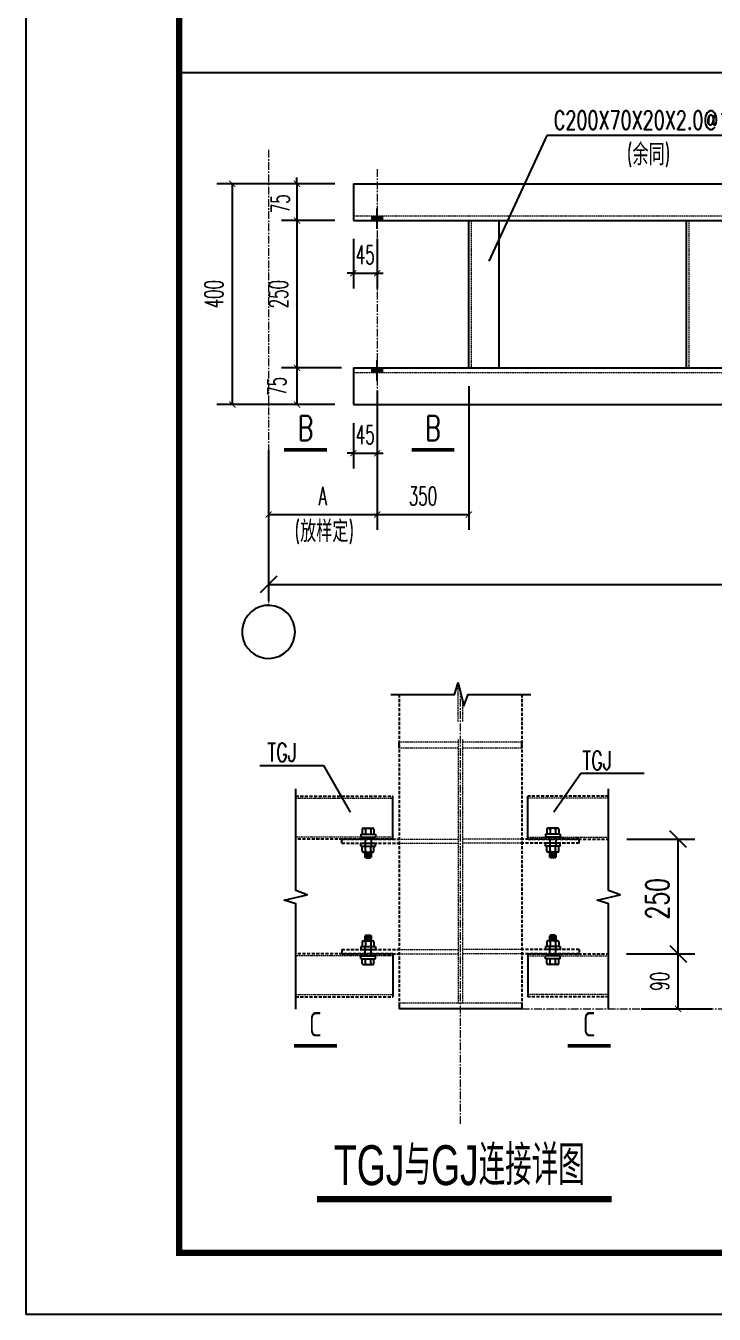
# Model space of a CAD drawing. Extents: x -307088 to 5640332, y -3541089 to -2181377.
# Drawn here: x 5555876 to 5567098, y -3216089 to -3195089 of the extents above; entities that cross this region are included whole.
import ezdxf
from ezdxf.enums import TextEntityAlignment as Align

# ---------------------------------------------------------------- set-up
doc = ezdxf.new("R2010")
doc.units = 0
doc.header["$LTSCALE"] = 100
doc.header["$MEASUREMENT"] = 0
for name, pattern in [('ACAD_ISO02W100', [15, 12, -3]), ('CENTER', [2, 1.25, -0.25, 0.25, -0.25]), ('DASH', [0.35, 0.25, -0.1]), ('DASHED', [0.75, 0.5, -0.25])]:
    doc.linetypes.add(name, pattern=pattern)
doc.layers.get('0').update_dxf_attribs({"linetype": 'CONTINUOUS'})
doc.layers.get('DEFPOINTS').update_dxf_attribs({"linetype": 'CONTINUOUS'})
for name, color, linetype in [('AXIS', 3, 'CONTINUOUS'), ('BEAM', 4, 'DASHED'), ('PUB_DIM', 3, 'CONTINUOUS'), ('PUB_TITLE', 4, 'CONTINUOUS'), ('中粗', 3, 'CONTINUOUS'), ('尺寸标注', 253, 'CONTINUOUS'), ('构件实线', 3, 'CONTINUOUS'), ('粗实线', 2, 'CONTINUOUS'), ('细线', 140, 'CONTINUOUS'), ('螺栓', 15, 'CONTINUOUS')]:
    doc.layers.add(name, color=color, linetype=linetype)
for name, color, linetype, lineweight in [('文字', 3, 'CONTINUOUS', 20), ('虚线', 8, 'ACAD_ISO02W100', 9), ('轴线', 1, 'CENTER', 13)]:
    doc.layers.add(name, color=color, linetype=linetype, lineweight=lineweight)
doc.styles.add('_HZTXT', font='tssdeng.shx', dxfattribs={"width": 0.8, "bigfont": 'HZTXT.shx'})
doc.styles.add('DIM_FONT', font='SIMPLEX.shx', dxfattribs={"width": 0.6, "bigfont": 'hztxt.shx'})
doc.styles.add('HZTXT', font='pdatxt.shx', dxfattribs={"width": 0.75, "bigfont": 'tssdchn.shx'})
doc.styles.add('汉字', font='romans.shx', dxfattribs={"width": 0.7, "bigfont": 'ctxt.shx'})
doc.dimstyles.new('DIMN180', dxfattribs={"dimscale": 1.8, "dimtxt": 300, "dimasz": 100, "dimexe": 250, "dimexo": 300, "dimgap": 150, "dimtad": 1, "dimdec": 0, "dimzin": 0, "dimdsep": 46, "dimtxsty": 'DIM_FONT', "dimblk": 'ARCHTICK', "dimcen": 0.09, "dimclrt": 7, "dimazin": 2, "dimtfac": 1, "dimtdec": 0, "dimtix": 1, "dimtmove": 2, "dimatfit": 3, "dimldrblk": 'ARCHTICK', "dimfxl": 1, "dimtolj": 1, "dimtzin": 0, "dimarcsym": 0})

# ---------------------------------------------------------------- blocks, each defined once
blk = doc.blocks.new('_ARCHTICK')
at = {"color": 0, "linetype": 'ByBlock', "const_width": 0.15}
blk.add_lwpolyline([(-0.5, -0.5), (0.5, 0.5)], dxfattribs=at)
blk = doc.blocks.new('*D374')
at = {"layer": 'AXIS', "color": 0, "lineweight": -2, "transparency": 16777216}
for p, q in [((5565670, -3210214), (5566759, -3210214)), ((5566509, -3211114), (5566509, -3210214)), ((5566097, -3211114), (5566759, -3211114))]:
    blk.add_line(p, q, dxfattribs=at)
at = {"layer": 'DEFPOINTS', "color": 0, "transparency": 16777216}
for p in [(5565370, -3210214), (5566509, -3210214), (5565797, -3211114)]:
    blk.add_point(p, dxfattribs=at)
at = {"layer": 'AXIS', "color": 0, "lineweight": -2, "transparency": 16777216, "xscale": 100, "yscale": 100, "zscale": 100}
for p, rotation in [((5566509, -3210214), 90), ((5566509, -3211114), 270)]:
    blk.add_blockref('_ARCHTICK', p, dxfattribs=dict(at, rotation=rotation))
at = {"layer": 'AXIS', "color": 7, "transparency": 16777216, "insert": (5566209, -3210664), "char_height": 300, "attachment_point": 5, "rotation": 90, "style": 'DIM_FONT'}
blk.add_mtext('\\A1;90', dxfattribs=at)
blk = doc.blocks.new('_OBLIQUE')
at = {"color": 0, "linetype": 'ByBlock'}
blk.add_line((-0.5, -0.5), (0.5, 0.5), dxfattribs=at)
blk = doc.blocks.new('横上剖面号')
at = {"layer": '粗实线', "const_width": 6}
blk.add_lwpolyline([(-27, -17), (43, -17)], dxfattribs=at)
at = {"layer": '文字', "color": 3, "style": '汉字', "width": 0.7}
blk.add_attdef('1', text='', height=40, dxfattribs=at).set_placement((8, 38.4), align=Align.TOP_CENTER)
blk = doc.blocks.new('*D363')
at = {"layer": 'AXIS', "color": 0, "lineweight": -2, "transparency": 16777216}
for p, q in [((5563098, -3200964), (5563098, -3203305)), ((5561604, -3201173), (5561604, -3203305)), ((5561604, -3203055), (5563098, -3203055))]:
    blk.add_line(p, q, dxfattribs=at)
at = {"layer": 'DEFPOINTS', "color": 0, "transparency": 16777216}
for p in [(5563098, -3200664), (5561604, -3200873), (5563098, -3203055)]:
    blk.add_point(p, dxfattribs=at)
at = {"layer": 'AXIS', "color": 0, "lineweight": -2, "transparency": 16777216, "xscale": 100, "yscale": 100, "zscale": 100, "rotation": 180}
blk.add_blockref('_ARCHTICK', (5561604, -3203055), dxfattribs=at)
at = {"layer": 'AXIS', "color": 0, "lineweight": -2, "transparency": 16777216, "xscale": 100, "yscale": 100, "zscale": 100}
blk.add_blockref('_ARCHTICK', (5563098, -3203055), dxfattribs=at)
at = {"layer": 'AXIS', "color": 7, "transparency": 16777216, "insert": (5562351, -3202755), "char_height": 300, "attachment_point": 5, "style": 'DIM_FONT'}
blk.add_mtext('\\A1;350', dxfattribs=at)
blk = doc.blocks.new('*D366')
at = {"layer": 'AXIS', "color": 0, "lineweight": -2, "transparency": 16777216}
for p, q in [((5561216, -3198564), (5561216, -3199373)), ((5561604, -3198564), (5561604, -3199373)), ((5561216, -3199123), (5561116, -3199123)), ((5561216, -3199123), (5561604, -3199123)), ((5561604, -3199123), (5561704, -3199123))]:
    blk.add_line(p, q, dxfattribs=at)
at = {"layer": 'DEFPOINTS', "color": 0, "transparency": 16777216}
for p in [(5561216, -3198264), (5561604, -3198264), (5561604, -3199123)]:
    blk.add_point(p, dxfattribs=at)
at = {"layer": 'AXIS', "color": 0, "lineweight": -2, "transparency": 16777216, "xscale": 100, "yscale": 100, "zscale": 100}
blk.add_blockref('_ARCHTICK', (5561216, -3199123), dxfattribs=at)
at = {"layer": 'AXIS', "color": 0, "lineweight": -2, "transparency": 16777216, "xscale": 100, "yscale": 100, "zscale": 100, "rotation": 180}
blk.add_blockref('_ARCHTICK', (5561604, -3199123), dxfattribs=at)
at = {"layer": 'AXIS', "color": 7, "transparency": 16777216, "insert": (5561410, -3198823), "char_height": 300, "attachment_point": 5, "style": 'DIM_FONT'}
blk.add_mtext('\\A1;45', dxfattribs=at)
blk = doc.blocks.new('*D367')
at = {"layer": 'AXIS', "color": 0, "lineweight": -2, "transparency": 16777216}
for p, q in [((5561216, -3201564), (5561216, -3202306)), ((5561604, -3201564), (5561604, -3202306)), ((5561216, -3202056), (5561116, -3202056)), ((5561216, -3202056), (5561604, -3202056)), ((5561604, -3202056), (5561704, -3202056))]:
    blk.add_line(p, q, dxfattribs=at)
at = {"layer": 'DEFPOINTS', "color": 0, "transparency": 16777216}
for p in [(5561216, -3201264), (5561604, -3201264), (5561604, -3202056)]:
    blk.add_point(p, dxfattribs=at)
at = {"layer": 'AXIS', "color": 0, "lineweight": -2, "transparency": 16777216, "xscale": 100, "yscale": 100, "zscale": 100}
blk.add_blockref('_ARCHTICK', (5561216, -3202056), dxfattribs=at)
at = {"layer": 'AXIS', "color": 0, "lineweight": -2, "transparency": 16777216, "xscale": 100, "yscale": 100, "zscale": 100, "rotation": 180}
blk.add_blockref('_ARCHTICK', (5561604, -3202056), dxfattribs=at)
at = {"layer": 'AXIS', "color": 7, "transparency": 16777216, "insert": (5561410, -3201756), "char_height": 300, "attachment_point": 5, "style": 'DIM_FONT'}
blk.add_mtext('\\A1;45', dxfattribs=at)
blk = doc.blocks.new('*D368')
at = {"layer": 'AXIS', "color": 0, "lineweight": -2, "transparency": 16777216}
for p, q in [((5560916, -3197664), (5558993, -3197664)), ((5559243, -3197664), (5559243, -3201264)), ((5560916, -3201264), (5558993, -3201264))]:
    blk.add_line(p, q, dxfattribs=at)
at = {"layer": 'DEFPOINTS', "color": 0, "transparency": 16777216}
for p in [(5561216, -3197664), (5559243, -3201264), (5561216, -3201264)]:
    blk.add_point(p, dxfattribs=at)
at = {"layer": 'AXIS', "color": 0, "lineweight": -2, "transparency": 16777216, "xscale": 100, "yscale": 100, "zscale": 100}
for p, rotation in [((5559243, -3197664), 90), ((5559243, -3201264), 270)]:
    blk.add_blockref('_ARCHTICK', p, dxfattribs=dict(at, rotation=rotation))
at = {"layer": 'AXIS', "color": 7, "transparency": 16777216, "insert": (5558943, -3199464), "char_height": 300, "attachment_point": 5, "rotation": 90, "style": 'DIM_FONT'}
blk.add_mtext('\\A1;400', dxfattribs=at)
blk = doc.blocks.new('*D369')
at = {"layer": 'AXIS', "color": 0, "lineweight": -2, "transparency": 16777216}
for p, q in [((5561604, -3201041), (5561604, -3203305)), ((5559833, -3202336), (5559833, -3203305)), ((5559833, -3203055), (5561604, -3203055))]:
    blk.add_line(p, q, dxfattribs=at)
at = {"layer": 'DEFPOINTS', "color": 0, "transparency": 16777216}
for p in [(5561604, -3200741), (5559833, -3202036), (5561604, -3203055)]:
    blk.add_point(p, dxfattribs=at)
at = {"layer": 'AXIS', "color": 0, "lineweight": -2, "transparency": 16777216, "xscale": 100, "yscale": 100, "zscale": 100, "rotation": 180}
blk.add_blockref('_ARCHTICK', (5559833, -3203055), dxfattribs=at)
at = {"layer": 'AXIS', "color": 0, "lineweight": -2, "transparency": 16777216, "xscale": 100, "yscale": 100, "zscale": 100}
blk.add_blockref('_ARCHTICK', (5561604, -3203055), dxfattribs=at)
at = {"layer": 'AXIS', "color": 7, "transparency": 16777216, "insert": (5560718, -3202755), "char_height": 300, "attachment_point": 5, "style": 'DIM_FONT'}
blk.add_mtext('\\A1;A', dxfattribs=at)
blk = doc.blocks.new('*D371')
at = {"layer": 'AXIS', "color": 0, "lineweight": -2, "transparency": 16777216}
for p, q in [((5560545, -3197664), (5560047, -3197664)), ((5560297, -3197664), (5560297, -3197564)), ((5560297, -3197664), (5560297, -3198264)), ((5560916, -3198264), (5560047, -3198264)), ((5560297, -3198264), (5560297, -3198364))]:
    blk.add_line(p, q, dxfattribs=at)
at = {"layer": 'DEFPOINTS', "color": 0, "transparency": 16777216}
for p in [(5560845, -3197664), (5560297, -3198264), (5561216, -3198264)]:
    blk.add_point(p, dxfattribs=at)
at = {"layer": 'AXIS', "color": 0, "lineweight": -2, "transparency": 16777216, "xscale": 100, "yscale": 100, "zscale": 100}
for p, rotation in [((5560297, -3197664), 270), ((5560297, -3198264), 90)]:
    blk.add_blockref('_ARCHTICK', p, dxfattribs=dict(at, rotation=rotation))
at = {"layer": 'AXIS', "color": 7, "transparency": 16777216, "insert": (5560025, -3197991), "char_height": 300, "attachment_point": 5, "rotation": 90, "style": 'DIM_FONT'}
blk.add_mtext('\\A1;75', dxfattribs=at)
blk = doc.blocks.new('*D372')
at = {"layer": 'AXIS', "color": 0, "lineweight": -2, "transparency": 16777216}
for p, q in [((5560294, -3198264), (5560047, -3198264)), ((5560297, -3198264), (5560297, -3200664)), ((5561024, -3200664), (5560047, -3200664))]:
    blk.add_line(p, q, dxfattribs=at)
at = {"layer": 'DEFPOINTS', "color": 0, "transparency": 16777216}
for p in [(5560594, -3198264), (5560297, -3200664), (5561324, -3200664)]:
    blk.add_point(p, dxfattribs=at)
at = {"layer": 'AXIS', "color": 0, "lineweight": -2, "transparency": 16777216, "xscale": 100, "yscale": 100, "zscale": 100}
for p, rotation in [((5560297, -3198264), 90), ((5560297, -3200664), 270)]:
    blk.add_blockref('_ARCHTICK', p, dxfattribs=dict(at, rotation=rotation))
at = {"layer": 'AXIS', "color": 7, "transparency": 16777216, "insert": (5559997, -3199464), "char_height": 300, "attachment_point": 5, "rotation": 90, "style": 'DIM_FONT'}
blk.add_mtext('\\A1;250', dxfattribs=at)
blk = doc.blocks.new('*D373')
at = {"layer": 'AXIS', "color": 0, "lineweight": -2, "transparency": 16777216}
for p, q in [((5560579, -3200664), (5560047, -3200664)), ((5560297, -3200664), (5560297, -3201264)), ((5560579, -3201264), (5560047, -3201264))]:
    blk.add_line(p, q, dxfattribs=at)
at = {"layer": 'DEFPOINTS', "color": 0, "transparency": 16777216}
for p in [(5560879, -3200664), (5560297, -3201264), (5560879, -3201264)]:
    blk.add_point(p, dxfattribs=at)
at = {"layer": 'AXIS', "color": 0, "lineweight": -2, "transparency": 16777216, "xscale": 100, "yscale": 100, "zscale": 100}
for p, rotation in [((5560297, -3200664), 90), ((5560297, -3201264), 270)]:
    blk.add_blockref('_ARCHTICK', p, dxfattribs=dict(at, rotation=rotation))
at = {"layer": 'AXIS', "color": 7, "transparency": 16777216, "insert": (5559971, -3200967), "char_height": 300, "attachment_point": 5, "rotation": 90, "style": 'DIM_FONT'}
blk.add_mtext('\\A1;75', dxfattribs=at)

msp = doc.modelspace()

# ---------------------------------------------------------------- linework, layer by layer
at = {"layer": 'AXIS'}
for p, q in [((5559833.3, -3204194.3), (5579057.6, -3204194.3)), ((5565670.4, -3208345.8), (5566779, -3208345.8)), ((5566509, -3210213.8), (5566509, -3208345.8)), ((5565906.2, -3211113.8), (5567056.1, -3211113.8))]:
    msp.add_line(p, q, dxfattribs=at)
at = {"layer": 'BEAM'}
for p, q in [((5561961.2, -3205986), (5561961.2, -3211113.8)), ((5563961.2, -3205986), (5563961.2, -3211017.8)), ((5563961.2, -3205986), (5563961.2, -3206430.3)), ((5560275.4, -3207645.8), (5561861.2, -3207645.8)), ((5565376, -3207645.8), (5564061.2, -3207645.8)), ((5561861.2, -3208345.8), (5560281, -3208345.8)), ((5561026.7, -3208345.8), (5561961.2, -3208345.8)), ((5561026.7, -3208413.8), (5561026.7, -3208345.8)), ((5564895.7, -3208345.8), (5563946.4, -3208345.8)), ((5564061.2, -3208345.8), (5565370.4, -3208345.8)), ((5564895.7, -3208413.8), (5564895.7, -3208345.8)), ((5561026.7, -3208413.8), (5561961.2, -3208413.8)), ((5564895.7, -3208413.8), (5563946.4, -3208413.8)), ((5561861.2, -3210213.8), (5560281, -3210213.8)), ((5561026.7, -3210145.8), (5561961.2, -3210145.8)), ((5561026.7, -3210145.8), (5561026.7, -3210213.8)), ((5561026.7, -3210213.8), (5561961.2, -3210213.8)), ((5564895.7, -3210213.8), (5563961.2, -3210213.8)), ((5564895.7, -3210145.8), (5563990.4, -3210145.8)), ((5564061.2, -3210213.8), (5565370.4, -3210213.8)), ((5564895.7, -3210145.8), (5564895.7, -3210213.8)), ((5560275.4, -3210913.8), (5561861.2, -3210913.8)), ((5565376, -3210913.8), (5564061.2, -3210913.8))]:
    msp.add_line(p, q, dxfattribs=at)
at = {"layer": 'PUB_DIM'}
msp.add_lwpolyline([(5560265.3, -3204968.1), (5560257.5, -3204886.4), (5560234.3, -3204807.6), (5560196.7, -3204734.6), (5560145.9, -3204670), (5560083.9, -3204616.2), (5560012.7, -3204575.2), (5559935.1, -3204548.3), (5559853.8, -3204536.6), (5559771.8, -3204540.5), (5559692, -3204559.9), (5559617.3, -3204594), (5559550.4, -3204641.7), (5559493.7, -3204701.1), (5559449.3, -3204770.2), (5559418.8, -3204846.4), (5559403.2, -3204927.1), (5559403.2, -3205009.2), (5559418.8, -3205089.9), (5559449.3, -3205166.1), (5559493.7, -3205235.2), (5559550.4, -3205294.6), (5559617.3, -3205342.3), (5559692, -3205376.4), (5559771.8, -3205395.7), (5559853.8, -3205399.7), (5559935.1, -3205388), (5560012.7, -3205361.1), (5560083.9, -3205320), (5560145.9, -3205266.3), (5560196.7, -3205201.7), (5560234.3, -3205128.7), (5560257.5, -3205049.9)], close=True, dxfattribs=at)
at = {"layer": 'PUB_TITLE', "color": 6}
msp.add_line((5558376.3, -3195853.1), (5591354.8, -3195853.1), dxfattribs=at)
at = {"layer": 'PUB_TITLE'}
msp.add_lwpolyline([(5555876.3, -3216089.1), (5615276.3, -3216089.1), (5615276.3, -3174089.1), (5555876.3, -3174089.1)], close=True, dxfattribs=at)
at = {"layer": 'PUB_TITLE', "const_width": 100}
msp.add_lwpolyline([(5558376.3, -3215089.1), (5614276.3, -3215089.1), (5614276.3, -3175089.1), (5558376.3, -3175089.1)], close=True, dxfattribs=at)
at = {"layer": '中粗'}
for p, q in [((5561961.2, -3206862.5), (5561961.2, -3206766.5)), ((5563961.2, -3206862.5), (5563961.2, -3206766.5)), ((5561861.2, -3208345.8), (5561861.2, -3207645.8)), ((5564061.2, -3208345.8), (5564061.2, -3207645.8)), ((5561861.2, -3210213.8), (5561861.2, -3210913.8)), ((5564061.2, -3210213.8), (5564061.2, -3210913.8)), ((5561961.2, -3211017.8), (5561961.2, -3211113.8)), ((5563961.2, -3211017.8), (5563961.2, -3211113.8)), ((5563961.2, -3211113.8), (5561961.2, -3211113.8)), ((5563961.2, -3211113.8), (5561961.2, -3211113.8))]:
    msp.add_line(p, q, dxfattribs=at)
at = {"layer": '尺寸标注', "color": 7}
for p, q in [((5559833.3, -3202004.3), (5559833.3, -3204464.3)), ((5565670.4, -3210213.8), (5566779, -3210213.8))]:
    msp.add_line(p, q, dxfattribs=at)
at = {"layer": '尺寸标注'}
for p, q in [((5559693.7, -3207144.3), (5560726.7, -3207144.3)), ((5560726.7, -3207144.3), (5561165.9, -3207903.8)), ((5564924.7, -3207276.5), (5564485.5, -3207903.8)), ((5565957.7, -3207276.5), (5564924.7, -3207276.5))]:
    msp.add_line(p, q, dxfattribs=at)
for points in [[(5561825.3, -3205986), (5561961.2, -3205986), (5562866.1, -3205986), (5562926.1, -3205798.5), (5563014.9, -3206173), (5563088.1, -3205986), (5563939.7, -3205986), (5564108.4, -3205986)], [(5560275.4, -3211119.2), (5560275.4, -3210983.3), (5560275.4, -3209402.6), (5560087.9, -3209342.6), (5560462.4, -3209253.8), (5560275.4, -3209180.6), (5560275.4, -3207692.9), (5560275.4, -3207524.3)], [(5565376, -3211119.2), (5565376, -3210983.3), (5565376, -3209402.6), (5565188.5, -3209342.6), (5565563, -3209253.8), (5565376, -3209180.6), (5565376, -3207692.9), (5565376, -3207524.3)]]:
    msp.add_lwpolyline(points, dxfattribs=at)
at = {"layer": '构件实线'}
for p, q in [((5561215.7, -3197664.1), (5568502.4, -3197664.1)), ((5561215.7, -3197664.1), (5561215.7, -3198264.1)), ((5561215.7, -3198264.1), (5568502.4, -3198264.1)), ((5563098, -3200664.5), (5563098, -3198264.5)), ((5563592.1, -3200664.1), (5563592.1, -3198264.1)), ((5566644.8, -3200664.5), (5566644.8, -3198264.5)), ((5561215.7, -3200664.1), (5568502.4, -3200664.1)), ((5561215.7, -3200664.1), (5561215.7, -3201264.1)), ((5561215.7, -3201264.1), (5568502.4, -3201264.1))]:
    msp.add_line(p, q, dxfattribs=at)
at = {"layer": '粗实线'}
for points, const_width in [([(5560246.8, -3211717.1), (5560946.8, -3211717.1)], 60), ([(5564709.3, -3211717.1), (5565409.3, -3211717.1)], 60), ([(5560624.5, -3214214.2), (5565425.2, -3214214.2)], 100)]:
    msp.add_lwpolyline(points, dxfattribs=dict(at, const_width=const_width))
at = {"layer": '细线', "color": 7, "linetype": 'ByBlock'}
for p, q in [((5564371, -3196878), (5563424.2, -3198925.4)), ((5568323.1, -3196878), (5564371, -3196878))]:
    msp.add_line(p, q, dxfattribs=at)
at = {"layer": '虚线', "color": 9, "linetype": 'DASH'}
for p, q in [((5561215.7, -3198187.1), (5568788, -3198187.1)), ((5563143, -3200664.1), (5563143, -3198264.1)), ((5566689.8, -3200664.1), (5566689.8, -3198264.1)), ((5561215.7, -3200741.1), (5568788, -3200741.1)), ((5562922.8, -3206430.3), (5562922.8, -3205809)), ((5562999.6, -3206430.3), (5562999.6, -3206108.4)), ((5562925.2, -3206766.5), (5561961.2, -3206766.5)), ((5562925.2, -3206766.5), (5561961.2, -3206766.5)), ((5562925.2, -3206862.5), (5561961.2, -3206862.5)), ((5562925.2, -3206723.6), (5562925.2, -3211017.8)), ((5562997.2, -3206723.6), (5562997.2, -3211017.8)), ((5563961.2, -3206766.5), (5562997.2, -3206766.5)), ((5563961.2, -3206766.5), (5562997.2, -3206766.5)), ((5563961.2, -3206862.5), (5562997.2, -3206862.5)), ((5560275.4, -3207679.2), (5561861.2, -3207679.2)), ((5565376, -3207679.2), (5564061.2, -3207679.2)), ((5561861.2, -3208312.5), (5560281, -3208312.5)), ((5561961.2, -3208345.8), (5562925.2, -3208345.8)), ((5563946.4, -3208345.8), (5562997.2, -3208345.8)), ((5564061.2, -3208312.5), (5565370.4, -3208312.5)), ((5561961.2, -3208413.8), (5562925.2, -3208413.8)), ((5563946.4, -3208413.8), (5562997.2, -3208413.8)), ((5561861.2, -3210247.1), (5560281, -3210247.1)), ((5561961.2, -3210145.8), (5562925.2, -3210145.8)), ((5561961.2, -3210213.8), (5562925.2, -3210213.8)), ((5563990.4, -3210145.8), (5562997.2, -3210145.8)), ((5563961.2, -3210213.8), (5562997.2, -3210213.8)), ((5564061.2, -3210247.1), (5565370.4, -3210247.1)), ((5560275.4, -3210880.4), (5561861.2, -3210880.4)), ((5565376, -3210880.4), (5564061.2, -3210880.4)), ((5563961.2, -3211017.8), (5561961.2, -3211017.8))]:
    msp.add_line(p, q, dxfattribs=at)
at = {"layer": '螺栓', "color": 6}
for p, q in [((5561603.5, -3198400.5), (5561603.5, -3198065)), ((5561603.5, -3200877.5), (5561603.5, -3200542))]:
    msp.add_line(p, q, dxfattribs=at)
at = {"layer": '螺栓', "color": 252}
for p, q in [((5561379, -3208168.5), (5561532.6, -3208168.5)), ((5564543.3, -3208168.5), (5564389.7, -3208168.5)), ((5561335.8, -3208264.5), (5561335.8, -3208312.5)), ((5561335.8, -3208264.5), (5561575.8, -3208264.5)), ((5561335.8, -3208312.5), (5561575.8, -3208312.5)), ((5561359.8, -3208187.7), (5561359.8, -3208264.5)), ((5561407.8, -3208312.5), (5561407.8, -3208413.8)), ((5561413, -3208187.7), (5561413, -3208264.5)), ((5561498.7, -3208187.7), (5561498.7, -3208264.5)), ((5561503.8, -3208312.5), (5561503.8, -3208413.8)), ((5561551.8, -3208187.7), (5561551.8, -3208264.5)), ((5561575.8, -3208264.5), (5561575.8, -3208312.5)), ((5564346.5, -3208264.5), (5564346.5, -3208312.5)), ((5564586.5, -3208264.5), (5564346.5, -3208264.5)), ((5564586.5, -3208312.5), (5564346.5, -3208312.5)), ((5564370.5, -3208187.7), (5564370.5, -3208264.5)), ((5564418.5, -3208312.5), (5564418.5, -3208413.8)), ((5564423.6, -3208187.7), (5564423.6, -3208264.5)), ((5564509.4, -3208187.7), (5564509.4, -3208264.5)), ((5564514.5, -3208312.5), (5564514.5, -3208413.8)), ((5564562.5, -3208187.7), (5564562.5, -3208264.5)), ((5564586.5, -3208264.5), (5564586.5, -3208312.5)), ((5561335.8, -3208461.8), (5561335.8, -3208413.8)), ((5561335.8, -3208413.8), (5561575.8, -3208413.8)), ((5561335.8, -3208461.8), (5561575.8, -3208461.8)), ((5561359.8, -3208538.6), (5561359.8, -3208461.8)), ((5561379, -3208557.8), (5561532.6, -3208557.8)), ((5561407.8, -3208418.5), (5561407.8, -3208473.6)), ((5561407.8, -3208557.8), (5561407.8, -3208637.5)), ((5561407.8, -3208637.5), (5561407.8, -3208557.8)), ((5561407.8, -3208583.4), (5561503.8, -3208583.4)), ((5561413, -3208538.6), (5561413, -3208461.8)), ((5561498.7, -3208538.6), (5561498.7, -3208461.8)), ((5561503.8, -3208418.5), (5561503.8, -3208473.6)), ((5561503.8, -3208557.8), (5561503.8, -3208637.5)), ((5561503.8, -3208557.8), (5561503.8, -3208598.2)), ((5561503.8, -3208637.5), (5561503.8, -3208557.8)), ((5561551.8, -3208538.6), (5561551.8, -3208461.8)), ((5561575.8, -3208461.8), (5561575.8, -3208413.8)), ((5564586.5, -3208413.8), (5564346.5, -3208413.8)), ((5564346.5, -3208461.8), (5564346.5, -3208413.8)), ((5564586.5, -3208461.8), (5564346.5, -3208461.8)), ((5564370.5, -3208538.6), (5564370.5, -3208461.8)), ((5564543.3, -3208557.8), (5564389.7, -3208557.8)), ((5564418.5, -3208418.5), (5564418.5, -3208473.6)), ((5564418.5, -3208637.5), (5564418.5, -3208557.8)), ((5564418.5, -3208557.8), (5564418.5, -3208598.2)), ((5564418.5, -3208557.8), (5564418.5, -3208637.5)), ((5564514.5, -3208583.4), (5564418.5, -3208583.4)), ((5564423.6, -3208538.6), (5564423.6, -3208461.8)), ((5564509.4, -3208538.6), (5564509.4, -3208461.8)), ((5564514.5, -3208418.5), (5564514.5, -3208473.6)), ((5564514.5, -3208637.5), (5564514.5, -3208557.8)), ((5564514.5, -3208557.8), (5564514.5, -3208637.5)), ((5564562.5, -3208538.6), (5564562.5, -3208461.8)), ((5564586.5, -3208461.8), (5564586.5, -3208413.8)), ((5561407.8, -3208607.4), (5561503.8, -3208607.4)), ((5561407.8, -3208607.4), (5561503.8, -3208607.4)), ((5561407.8, -3208631.4), (5561503.8, -3208631.4)), ((5561419.8, -3208649.5), (5561407.8, -3208637.5)), ((5561419.8, -3208649.5), (5561491.8, -3208649.5)), ((5561491.8, -3208649.5), (5561503.8, -3208637.5)), ((5564514.5, -3208607.4), (5564418.5, -3208607.4)), ((5564514.5, -3208607.4), (5564418.5, -3208607.4)), ((5564514.5, -3208631.4), (5564418.5, -3208631.4)), ((5564430.5, -3208649.5), (5564418.5, -3208637.5)), ((5564502.5, -3208649.5), (5564430.5, -3208649.5)), ((5564502.5, -3208649.5), (5564514.5, -3208637.5)), ((5561359.8, -3210021), (5561359.8, -3210097.8)), ((5561379, -3210001.8), (5561532.6, -3210001.8)), ((5561419.8, -3209910.1), (5561407.8, -3209922.1)), ((5561407.8, -3209922.1), (5561407.8, -3210001.8)), ((5561407.8, -3210001.8), (5561407.8, -3209922.1)), ((5561407.8, -3209928.2), (5561503.8, -3209928.2)), ((5561407.8, -3209952.2), (5561503.8, -3209952.2)), ((5561407.8, -3209952.2), (5561503.8, -3209952.2)), ((5561407.8, -3209976.2), (5561503.8, -3209976.2)), ((5561413, -3210021), (5561413, -3210097.8)), ((5561419.8, -3209910.1), (5561491.8, -3209910.1)), ((5561491.8, -3209910.1), (5561503.8, -3209922.1)), ((5561498.7, -3210021), (5561498.7, -3210097.8)), ((5561503.8, -3209922.1), (5561503.8, -3210001.8)), ((5561503.8, -3210001.8), (5561503.8, -3209922.1)), ((5561503.8, -3210001.8), (5561503.8, -3209961.4)), ((5561551.8, -3210021), (5561551.8, -3210097.8)), ((5564370.5, -3210021), (5564370.5, -3210097.8)), ((5564543.3, -3210001.8), (5564389.7, -3210001.8)), ((5564430.5, -3209910.1), (5564418.5, -3209922.1)), ((5564418.5, -3210001.8), (5564418.5, -3209922.1)), ((5564418.5, -3209922.1), (5564418.5, -3210001.8)), ((5564514.5, -3209928.2), (5564418.5, -3209928.2)), ((5564514.5, -3209952.2), (5564418.5, -3209952.2)), ((5564514.5, -3209952.2), (5564418.5, -3209952.2)), ((5564418.5, -3210001.8), (5564418.5, -3209961.4)), ((5564514.5, -3209976.2), (5564418.5, -3209976.2)), ((5564423.6, -3210021), (5564423.6, -3210097.8)), ((5564502.5, -3209910.1), (5564430.5, -3209910.1)), ((5564502.5, -3209910.1), (5564514.5, -3209922.1)), ((5564509.4, -3210021), (5564509.4, -3210097.8)), ((5564514.5, -3210001.8), (5564514.5, -3209922.1)), ((5564514.5, -3209922.1), (5564514.5, -3210001.8)), ((5564562.5, -3210021), (5564562.5, -3210097.8)), ((5561335.8, -3210097.8), (5561575.8, -3210097.8)), ((5561335.8, -3210097.8), (5561335.8, -3210145.8)), ((5561335.8, -3210145.8), (5561575.8, -3210145.8)), ((5561335.8, -3210247.1), (5561575.8, -3210247.1)), ((5561335.8, -3210295.1), (5561335.8, -3210247.1)), ((5561407.8, -3210141.1), (5561407.8, -3210086)), ((5561407.8, -3210247.1), (5561407.8, -3210145.8)), ((5561503.8, -3210141.1), (5561503.8, -3210086)), ((5561503.8, -3210247.1), (5561503.8, -3210145.8)), ((5561575.8, -3210097.8), (5561575.8, -3210145.8)), ((5561575.8, -3210295.1), (5561575.8, -3210247.1)), ((5564346.5, -3210097.8), (5564346.5, -3210145.8)), ((5564586.5, -3210097.8), (5564346.5, -3210097.8)), ((5564586.5, -3210145.8), (5564346.5, -3210145.8)), ((5564586.5, -3210247.1), (5564346.5, -3210247.1)), ((5564346.5, -3210295.1), (5564346.5, -3210247.1)), ((5564418.5, -3210141.1), (5564418.5, -3210086)), ((5564418.5, -3210247.1), (5564418.5, -3210145.8)), ((5564514.5, -3210141.1), (5564514.5, -3210086)), ((5564514.5, -3210247.1), (5564514.5, -3210145.8)), ((5564586.5, -3210097.8), (5564586.5, -3210145.8)), ((5564586.5, -3210295.1), (5564586.5, -3210247.1)), ((5561335.8, -3210295.1), (5561575.8, -3210295.1)), ((5561359.8, -3210371.9), (5561359.8, -3210295.1)), ((5561379, -3210391.1), (5561532.6, -3210391.1)), ((5561413, -3210371.9), (5561413, -3210295.1)), ((5561498.7, -3210371.9), (5561498.7, -3210295.1)), ((5561551.8, -3210371.9), (5561551.8, -3210295.1)), ((5564586.5, -3210295.1), (5564346.5, -3210295.1)), ((5564370.5, -3210371.9), (5564370.5, -3210295.1)), ((5564543.3, -3210391.1), (5564389.7, -3210391.1)), ((5564423.6, -3210371.9), (5564423.6, -3210295.1)), ((5564509.4, -3210371.9), (5564509.4, -3210295.1)), ((5564562.5, -3210371.9), (5564562.5, -3210295.1))]:
    msp.add_line(p, q, dxfattribs=at)
at = {"layer": '螺栓', "color": 6, "const_width": 200}
for points in [[(5561603.5, -3198264.1), (5561603.5, -3198187.1)], [(5561603.5, -3200741.1), (5561603.5, -3200664.1)]]:
    msp.add_lwpolyline(points, dxfattribs=at)
at = {"layer": '螺栓', "color": 252}
for centre, start, end in [((5561379, -3208187.7), 90, 180), ((5561393.8, -3208187.7), 0, 90), ((5561432.2, -3208187.7), 90, 180), ((5561479.5, -3208187.7), 0, 90), ((5561517.9, -3208187.7), 90, 180), ((5561532.6, -3208187.7), 0, 90), ((5564389.7, -3208187.7), 90, 180), ((5564404.4, -3208187.7), 0, 90), ((5564442.8, -3208187.7), 90, 180), ((5564490.2, -3208187.7), 0, 90), ((5564528.6, -3208187.7), 90, 180), ((5564543.3, -3208187.7), 0, 90), ((5561379, -3208538.6), 180, 270), ((5561393.8, -3208538.6), 270, 0), ((5561432.2, -3208538.6), 180, 270), ((5561479.5, -3208538.6), 270, 0), ((5561517.9, -3208538.6), 180, 270), ((5561532.6, -3208538.6), 270, 0), ((5564389.7, -3208538.6), 180, 270), ((5564404.4, -3208538.6), 270, 0), ((5564442.8, -3208538.6), 180, 270), ((5564490.2, -3208538.6), 270, 0), ((5564528.6, -3208538.6), 180, 270), ((5564543.3, -3208538.6), 270, 0), ((5561379, -3210021), 90, 180), ((5561393.8, -3210021), 0, 90), ((5561432.2, -3210021), 90, 180), ((5561479.5, -3210021), 0, 90), ((5561517.9, -3210021), 90, 180), ((5561532.6, -3210021), 0, 90), ((5564389.7, -3210021), 90, 180), ((5564404.4, -3210021), 0, 90), ((5564442.8, -3210021), 90, 180), ((5564490.2, -3210021), 0, 90), ((5564528.6, -3210021), 90, 180), ((5564543.3, -3210021), 0, 90), ((5561379, -3210371.9), 180, 270), ((5561393.8, -3210371.9), 270, 0), ((5561432.2, -3210371.9), 180, 270), ((5561479.5, -3210371.9), 270, 0), ((5561517.9, -3210371.9), 180, 270), ((5561532.6, -3210371.9), 270, 0), ((5564389.7, -3210371.9), 180, 270), ((5564404.4, -3210371.9), 270, 0), ((5564442.8, -3210371.9), 180, 270), ((5564490.2, -3210371.9), 270, 0), ((5564528.6, -3210371.9), 180, 270), ((5564543.3, -3210371.9), 270, 0)]:
    msp.add_arc(centre, 19.2, start, end, dxfattribs=at)
at = {"layer": '轴线'}
for p, q in [((5559833.3, -3197113.1), (5559833.3, -3204536.1)), ((5561603.5, -3197426.4), (5561603.5, -3202168.7)), ((5562961.2, -3212986.1), (5562961.2, -3205897.5)), ((5561961.2, -3211113.8), (5567242, -3211113.8))]:
    msp.add_line(p, q, dxfattribs=at)

# ---------------------------------------------------------------- block references
at = {"layer": 'AXIS', "xscale": 270, "yscale": 270, "zscale": 270, "rotation": 90}
msp.add_blockref('_OBLIQUE', (5566509, -3208345.8), dxfattribs=at)
at = {"layer": '尺寸标注', "xscale": 10, "yscale": 10, "zscale": 10}
for p in [(5560356.4, -3201830.3), (5562433.7, -3201830.3)]:
    msp.add_blockref('横上剖面号', p, dxfattribs=at).add_auto_attribs({'1': 'B'})
at = {"layer": '尺寸标注', "color": 7, "xscale": 270, "yscale": 270, "zscale": 270}
for p, rotation in [((5559833.3, -3204194.3), 180), ((5566509, -3210213.8), 270)]:
    msp.add_blockref('_OBLIQUE', p, dxfattribs=dict(at, rotation=rotation))

# ---------------------------------------------------------------- texts
at = {"style": '_HZTXT', "width": 0.75}
for s, p in [('(余同)', (5565671.5, -3197361.7)), ('(放样定)', (5560254.8, -3203505.9))]:
    msp.add_text(s, height=350, dxfattribs=at).set_placement(p)
at = {"color": 3, "style": 'HZTXT', "width": 0.7}
msp.add_text('TGJ与GJ连接详图', height=650, dxfattribs=at).set_placement((5560899.2, -3213985.1))
at = {"style": '_HZTXT', "width": 0.75}
for p in [(5560596.8, -3211163), (5565059.3, -3211163)]:
    msp.add_attdef('C', text='1', height=400, dxfattribs=at).set_placement(p, align=Align.TOP_CENTER)
at = {"layer": 'AXIS', "style": '汉字', "width": 0.7}
msp.add_text('250', height=375, rotation=90, dxfattribs=at).set_placement((5566359, -3209654.8))
at = {"layer": '文字', "style": '汉字', "width": 0.7}
for s, p in [('C200X70X20X2.0@1000', (5564482.1, -3196777.4)), ('TGJ', (5559812.9, -3207082.3)), ('TGJ', (5564948.5, -3207214.6))]:
    msp.add_text(s, height=300, dxfattribs=at).set_placement(p)

# ---------------------------------------------------------------- dimensions: what is measured, and where the dimension line sits
at = {"layer": 'AXIS'}
for base, p1, p2, text, picture, middle in [((5559243.3, -3201264.1), (5561215.7, -3197664.1), (5561215.7, -3201264.1), '400', '*D368', (5558943.3, -3199464.1)), ((5560296.7, -3200664.1), (5560593.9, -3198264.1), (5561323.7, -3200664.1), '250', '*D372', (5559996.7, -3199464.1)), ((5566509, -3210213.8), (5565796.7, -3211113.8), (5565370.4, -3210213.8), '90', '*D374', (5566209, -3210663.8))]:
    dim = msp.add_linear_dim(base=base, p1=p1, p2=p2, angle=90, text=text, dimstyle='DIMN180', override={"dimscale": 1}, dxfattribs=at)
    dim.commit()
    dim.dimension.update_dxf_attribs({"geometry": picture, "text_midpoint": middle})
for base, p1, p2, picture, middle in [((5560296.7, -3198264.1), (5560844.8, -3197664.1), (5561215.7, -3198264.1), '*D371', (5560025.4, -3197990.9)), ((5560296.7, -3201264.1), (5560879.3, -3200664.1), (5560879.3, -3201264.1), '*D373', (5559971.5, -3200966.8))]:
    dim = msp.add_linear_dim(base=base, p1=p1, p2=p2, angle=90, text='75', dimstyle='DIMN180', override={"dimscale": 1}, dxfattribs=at)
    dim.commit()
    dim.dimension.update_dxf_attribs({"geometry": picture, "text_midpoint": middle, "dimtype": 128})
for base, p1, p2, text, picture, middle in [((5561603.5, -3199122.9), (5561215.7, -3198264.1), (5561603.5, -3198264.1), '45', '*D366', (5561409.6, -3198822.9)), ((5561603.5, -3203055.3), (5559833.3, -3202035.7), (5561603.5, -3200741.1), 'A', '*D369', (5560718.4, -3202755.3)), ((5563098, -3203055.3), (5561603.5, -3200872.8), (5563098, -3200664.1), '350', '*D363', (5562350.8, -3202755.3)), ((5561603.5, -3202056), (5561215.7, -3201264.1), (5561603.5, -3201264.1), '45', '*D367', (5561409.6, -3201756))]:
    dim = msp.add_linear_dim(base=base, p1=p1, p2=p2, text=text, dimstyle='DIMN180', override={"dimscale": 1}, dxfattribs=at)
    dim.commit()
    dim.dimension.update_dxf_attribs({"geometry": picture, "text_midpoint": middle})

doc.saveas('drawing.dxf')
